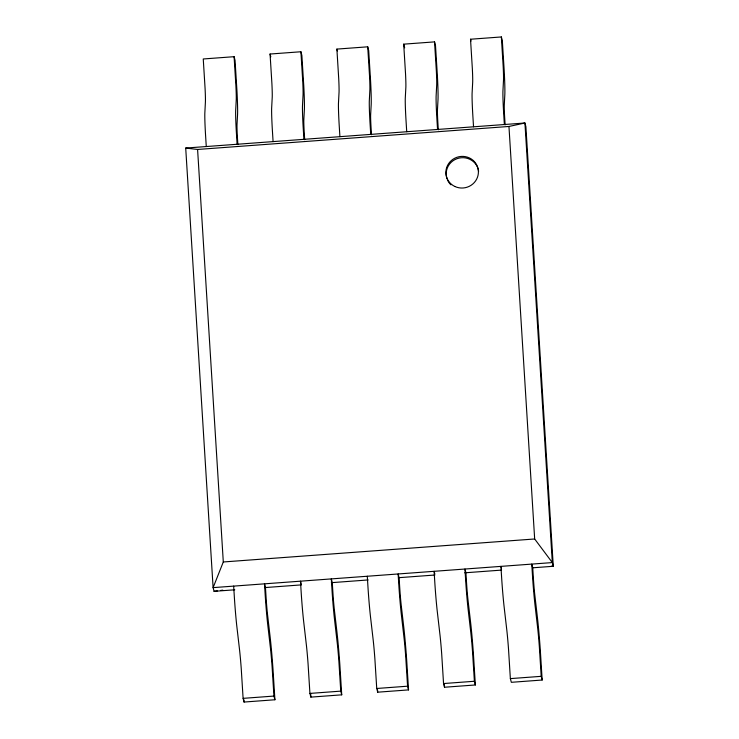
<?xml version="1.0" encoding="UTF-8"?>
<svg xmlns="http://www.w3.org/2000/svg" width="739" height="739" viewBox="0 0 739 739"><rect width="100%" height="100%" fill="white"/><g stroke="black" fill="none" stroke-linecap="round" stroke-linejoin="round"><path stroke-width="1.11" d="M532.588 567.811L553.289 566.277L552.329 562.582L213.109 587.634L185.711 148.059L197.59 149.463L223.298 561.973L213.109 587.634L214.07 591.329L234.771 589.805M197.59 149.463L508.959 126.461L524.93 123.007L525.891 126.702L553.289 566.277L551.192 566.25M214.07 591.329L217.331 590.886M220.582 590.443L222.762 590.147M237.866 144.632L237.45 137.971A19.26 0.887 85.8 0 1 237.016 124.494L237.542 114.915A44.728 2.051 85.8 0 0 236.923 90.361L235.057 60.386L234.097 56.691L203.253 58.972L205.082 88.421A29.246 1.339 85.8 0 1 205.414 101.917L204.823 113.307A34.751 1.598 85.8 0 0 205.479 133.824L206.273 146.544M273.088 141.602L272.294 128.882A34.751 1.598 85.8 0 1 271.638 108.374L272.238 96.985A29.246 1.339 85.8 0 0 271.897 83.489L270.068 54.03L300.912 51.758L301.872 55.453L303.738 85.428A44.728 2.051 85.8 0 1 304.357 109.982L303.831 119.561A19.26 0.887 85.8 0 0 304.265 133.038L304.68 139.699M339.903 136.669L339.118 123.949A34.751 1.598 85.8 0 1 338.453 103.442L339.053 92.052A29.246 1.339 85.8 0 0 338.711 78.556L336.892 49.097L367.726 46.816L368.687 50.52L370.553 80.486A44.728 2.051 85.8 0 1 371.172 105.049L370.645 114.628A19.26 0.887 85.8 0 0 371.08 128.106L371.495 134.766M406.718 131.736L405.933 119.016A34.751 1.598 85.8 0 1 405.268 98.499L405.868 87.119A29.246 1.339 85.8 0 0 405.526 73.623L403.706 44.164L434.541 41.883L435.502 45.587L437.377 75.554A44.728 2.051 85.8 0 1 437.987 100.116L437.46 109.695A19.26 0.887 85.8 0 0 437.894 123.164L438.31 129.824M473.533 126.803L472.748 114.083A34.751 1.598 85.8 0 1 472.082 93.567L472.683 82.177A29.246 1.339 85.8 0 0 472.35 68.681L470.521 39.232L501.356 36.95L502.326 40.645L504.192 70.621A44.728 2.051 85.8 0 1 504.802 95.174L504.284 104.753A19.26 0.887 85.8 0 0 504.709 118.231L505.125 124.891M185.711 148.059L524.93 123.007L552.329 562.582L534.666 538.98L508.959 126.461M223.298 561.973L534.666 538.98M264.664 587.597L301.466 584.882M331.358 582.674L368.151 579.949M399.199 577.658L434.846 575.025M464.748 572.817L501.541 570.102M243.103 698.355L273.938 696.073L274.908 699.768L244.064 702.05L243.103 698.355L241.256 668.795A29.246 1.339 85.8 0 0 239.593 650.209L236.748 625.647A34.751 1.598 85.8 0 1 234.466 598.886L233.663 586.119M309.918 693.413L340.753 691.141L341.723 694.836L310.879 697.117L309.918 693.413L308.071 663.862A29.246 1.339 85.8 0 0 306.408 645.276L303.572 620.714A34.751 1.598 85.8 0 1 301.281 593.953L300.477 581.177L301.207 583.958M376.733 688.48L407.577 686.198L408.538 689.903L377.703 692.184L376.733 688.48L374.885 658.929A29.246 1.339 85.8 0 0 373.223 640.344L370.387 615.781A34.751 1.598 85.8 0 1 368.096 589.011L367.292 576.244M443.548 683.547L474.392 681.266L475.353 684.97L444.518 687.242L443.548 683.547L441.7 653.997A29.246 1.339 85.8 0 0 440.038 635.401L437.202 610.839A34.751 1.598 85.8 0 1 434.911 584.078L434.116 571.312L434.837 574.083M510.363 678.614L541.207 676.333L542.167 680.028L511.333 682.309L510.363 678.614L508.515 649.054A29.246 1.339 85.8 0 0 506.852 630.469L504.016 605.906A34.751 1.598 85.8 0 1 501.726 579.145L500.931 566.379L501.411 568.226M470.521 39.232L471.002 41.079M403.706 44.164L404.667 47.859M336.892 49.097L337.372 50.945M270.068 54.03L270.797 56.811M542.167 680.028L540.301 650.061A44.728 2.051 85.8 0 0 537.271 616.243L534.851 595.366A19.26 0.887 85.8 0 1 533.355 577.787L532.727 567.801L531.766 564.097L532.57 576.863A34.751 1.598 85.8 0 0 534.851 603.624L537.687 628.196A29.246 1.339 85.8 0 1 539.35 646.782L541.207 676.333M501.356 36.95L503.185 66.408A29.246 1.339 85.8 0 1 503.518 79.904L502.926 91.294A34.751 1.598 85.8 0 0 503.582 111.801L504.367 124.522M475.353 684.97L473.487 654.994A44.728 2.051 85.8 0 0 470.457 621.176L468.036 600.299A19.26 0.887 85.8 0 1 466.54 582.72L465.912 572.734L464.951 569.03L465.755 581.805A34.751 1.598 85.8 0 0 468.036 608.566L470.872 633.129A29.246 1.339 85.8 0 1 472.535 651.715L474.392 681.266M434.541 41.883L436.37 71.341A29.246 1.339 85.8 0 1 436.703 84.837L436.112 96.227A34.751 1.598 85.8 0 0 436.767 116.734L437.553 129.454M444.305 683.917L444.518 687.242M408.538 689.903L406.672 659.927A44.728 2.051 85.8 0 0 403.642 626.109L401.222 605.241A19.26 0.887 85.8 0 1 399.725 587.662L399.097 577.667L398.136 573.972L398.94 586.738A34.751 1.598 85.8 0 0 401.222 613.499L404.057 638.062A29.246 1.339 85.8 0 1 405.72 656.648L407.577 686.198M367.726 46.816L369.555 76.274A29.246 1.339 85.8 0 1 369.888 89.77L369.297 101.16A34.751 1.598 85.8 0 0 369.953 121.676L370.738 134.396M377.564 689.958L377.703 692.184M341.723 694.836L339.857 664.869A44.728 2.051 85.8 0 0 336.827 631.041L334.407 610.174A19.26 0.887 85.8 0 1 332.901 592.595L332.282 582.6L331.321 578.905L332.116 591.671A34.751 1.598 85.8 0 0 334.407 618.432L337.243 642.995A29.246 1.339 85.8 0 1 338.905 661.59L340.753 691.141M300.912 51.758L302.741 81.216A29.246 1.339 85.8 0 1 303.073 94.712L302.473 106.093A34.751 1.598 85.8 0 0 303.138 126.609L303.923 139.329M310.676 693.782L310.879 697.117M274.908 699.768L273.033 669.802A44.728 2.051 85.8 0 0 270.012 635.983L267.592 615.107A19.26 0.887 85.8 0 1 266.086 597.528L265.467 587.533L264.507 583.838L265.301 596.604A34.751 1.598 85.8 0 0 267.592 623.365L270.428 647.937A29.246 1.339 85.8 0 1 272.091 666.523L273.938 696.073M234.097 56.691L235.917 86.149A29.246 1.339 85.8 0 1 236.258 99.645L235.658 111.035A34.751 1.598 85.8 0 0 236.323 131.542L237.108 144.262M243.925 699.833L244.064 702.05M450.919 184.833A16.304 15.796 -14.6 0 1 447.409 179.725M447.04 178.764A16.304 15.796 -14.6 0 1 458.864 158.137A16.304 15.796 -14.6 0 1 478.623 171.291M454.864 186.477A16.304 15.796 -14.6 0 0 478.382 171.014A16.304 15.796 -14.6 0 0 453.164 159.144A16.304 15.796 -14.6 0 0 454.864 186.477"/></g></svg>
